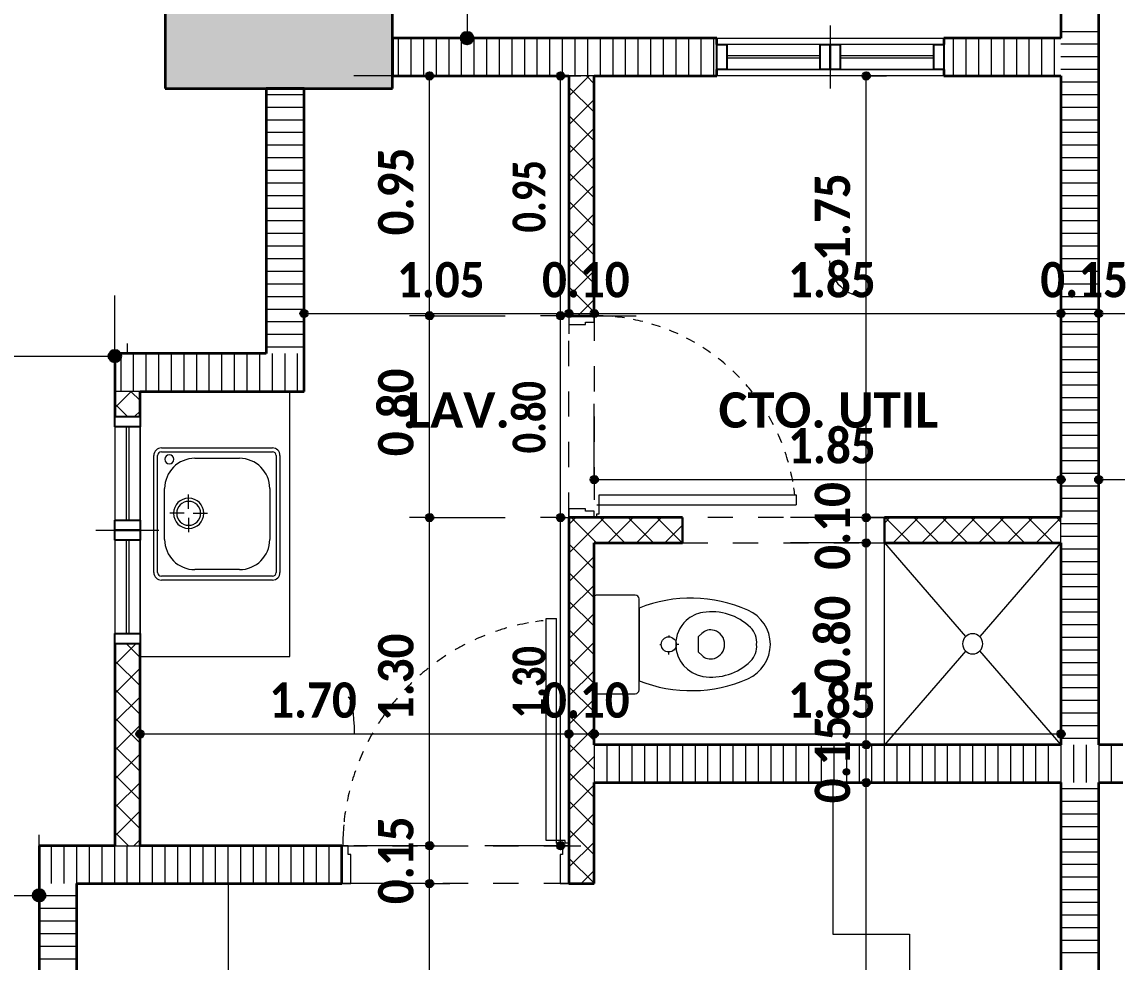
# Model space of a CAD drawing. Header units: metres. Extents: x -144 to 1000, y -717 to 29.
# Drawn here: x 783.111 to 787.451, y -552.137 to -548.412 of the extents above; entities that cross this region are included whole.
import ezdxf

# ---------------------------------------------------------------- set-up
doc = ezdxf.new("R2010")
doc.units = ezdxf.units.M
doc.linetypes.add('Basculante', pattern=[0.11625, 0.075, -0.04125])
doc.linetypes.add('Trazo', pattern=[0.45, 0.225, -0.225])
doc.layers.get('0').update_dxf_attribs({"color": 1})
for name, color, linetype, lineweight in [('A-ANNO-DIMS', 1, 'Continuous', 9), ('A-DETL', 1, 'Continuous', 9), ('A-DETL-GENF', 1, 'Continuous', 9), ('A-DETL-MEDM', 1, 'Continuous', 30), ('A-DOOR', 1, 'Continuous', 9), ('A-DOOR-FRAM', 1, 'Continuous', 9), ('A-DOOR-HDLN', 1, 'Trazo', 20), ('A-FLOR', 2, 'Continuous', 9), ('A-GLAZ', 1, 'Continuous', 9), ('A-WALL', 4, 'Continuous', 9), ('G-ANNO-TEXT', 2, 'Continuous', 9), ('P-SANR-FIXT', 1, 'Continuous', 9), ('S-COLS', 7, 'Continuous', 9)]:
    doc.layers.add(name, color=color, linetype=linetype, lineweight=lineweight)
doc.layers.add('A-WALL-PATT', color=7, linetype='Continuous', lineweight=35, true_color=0x9c9c9c)
doc.styles.add('Calibri_B', font='calibrib.ttf', dxfattribs={"height": 0.165})
doc.styles.add('Calibri_B_6', font='calibrib.ttf', dxfattribs={"width": 0.9})
doc.styles.add('Calibri_B_7', font='calibrib.ttf', dxfattribs={"width": 0.8, "height": 0.18})

# ---------------------------------------------------------------- blocks, each defined once
blk = doc.blocks.new('G')
at = {"layer": 'A-ANNO-DIMS', "lineweight": 25, "true_color": 0x0000ff}
h = blk.add_hatch(color=5, dxfattribs=at)
edge = h.paths.add_edge_path()
edge.add_arc((779.4669, -491.9697), 0.025, 0, 360)
at = {"layer": 'A-ANNO-DIMS', "lineweight": 25}
h = blk.add_hatch(color=256, dxfattribs=at)
edge = h.paths.add_edge_path()
edge.add_arc((779.3184, -492.1197), 0.015, 0, 360)
h = blk.add_hatch(color=256, dxfattribs=at)
edge = h.paths.add_edge_path()
edge.add_arc((779.8377, -492.1197), 0.015, 0, 360)
h = blk.add_hatch(color=256, dxfattribs=at)
edge = h.paths.add_edge_path()
edge.add_arc((781.049, -492.1197), 0.015, 0, 360)
h = blk.add_hatch(color=256, dxfattribs=at)
edge = h.paths.add_edge_path()
edge.add_arc((778.8208, -493.061), 0.015, 0, 360)
h = blk.add_hatch(color=256, dxfattribs=at)
edge = h.paths.add_edge_path()
edge.add_arc((779.3184, -493.0697), 0.015, 0, 360)
h = blk.add_hatch(color=256, dxfattribs=at)
edge = h.paths.add_edge_path()
edge.add_arc((779.3184, -493.0697), 0.015, 0, 360)
h = blk.add_hatch(color=256, dxfattribs=at)
edge = h.paths.add_edge_path()
edge.add_arc((779.8377, -493.0697), 0.015, 0, 360)
h = blk.add_hatch(color=256, dxfattribs=at)
edge = h.paths.add_edge_path()
edge.add_arc((779.8377, -493.0697), 0.015, 0, 360)
h = blk.add_hatch(color=256, dxfattribs=at)
edge = h.paths.add_edge_path()
edge.add_arc((779.8708, -493.061), 0.015, 0, 360)
h = blk.add_hatch(color=256, dxfattribs=at)
edge = h.paths.add_edge_path()
edge.add_arc((779.8708, -493.061), 0.015, 0, 360)
h = blk.add_hatch(color=256, dxfattribs=at)
edge = h.paths.add_edge_path()
edge.add_arc((779.9708, -493.061), 0.015, 0, 360)
h = blk.add_hatch(color=256, dxfattribs=at)
edge = h.paths.add_edge_path()
edge.add_arc((779.9708, -493.061), 0.015, 0, 360)
h = blk.add_hatch(color=256, dxfattribs=at)
edge = h.paths.add_edge_path()
edge.add_arc((781.8208, -493.061), 0.015, 0, 360)
h = blk.add_hatch(color=256, dxfattribs=at)
edge = h.paths.add_edge_path()
edge.add_arc((781.8208, -493.061), 0.015, 0, 360)
h = blk.add_hatch(color=256, dxfattribs=at)
edge = h.paths.add_edge_path()
edge.add_arc((781.9708, -493.061), 0.015, 0, 360)
h = blk.add_hatch(color=256, dxfattribs=at)
edge = h.paths.add_edge_path()
edge.add_arc((781.9708, -493.061), 0.015, 0, 360)
at = {"layer": 'A-ANNO-DIMS', "lineweight": 25, "true_color": 0x0000ff}
h = blk.add_hatch(color=5, dxfattribs=at)
edge = h.paths.add_edge_path()
edge.add_arc((778.0708, -493.2299), 0.025, 0, 360)
at = {"layer": 'A-ANNO-DIMS', "lineweight": 25}
h = blk.add_hatch(color=256, dxfattribs=at)
edge = h.paths.add_edge_path()
edge.add_arc((779.9708, -493.7188), 0.015, 0, 360)
h = blk.add_hatch(color=256, dxfattribs=at)
edge = h.paths.add_edge_path()
edge.add_arc((781.8208, -493.7188), 0.015, 0, 360)
h = blk.add_hatch(color=256, dxfattribs=at)
edge = h.paths.add_edge_path()
edge.add_arc((781.9708, -493.7188), 0.015, 0, 360)
h = blk.add_hatch(color=256, dxfattribs=at)
edge = h.paths.add_edge_path()
edge.add_arc((779.3184, -493.8697), 0.015, 0, 360)
h = blk.add_hatch(color=256, dxfattribs=at)
edge = h.paths.add_edge_path()
edge.add_arc((779.3184, -493.8697), 0.015, 0, 360)
h = blk.add_hatch(color=256, dxfattribs=at)
edge = h.paths.add_edge_path()
edge.add_arc((779.8377, -493.8697), 0.015, 0, 360)
h = blk.add_hatch(color=256, dxfattribs=at)
edge = h.paths.add_edge_path()
edge.add_arc((779.8377, -493.8697), 0.015, 0, 360)
h = blk.add_hatch(color=256, dxfattribs=at)
edge = h.paths.add_edge_path()
edge.add_arc((781.049, -493.8697), 0.015, 0, 360)
h = blk.add_hatch(color=256, dxfattribs=at)
edge = h.paths.add_edge_path()
edge.add_arc((781.049, -493.8697), 0.015, 0, 360)
h = blk.add_hatch(color=256, dxfattribs=at)
edge = h.paths.add_edge_path()
edge.add_arc((781.049, -493.9697), 0.015, 0, 360)
h = blk.add_hatch(color=256, dxfattribs=at)
edge = h.paths.add_edge_path()
edge.add_arc((781.049, -493.9697), 0.015, 0, 360)
h = blk.add_hatch(color=256, dxfattribs=at)
edge = h.paths.add_edge_path()
edge.add_arc((778.1708, -494.7266), 0.015, 0, 360)
h = blk.add_hatch(color=256, dxfattribs=at)
edge = h.paths.add_edge_path()
edge.add_arc((779.8708, -494.7266), 0.015, 0, 360)
h = blk.add_hatch(color=256, dxfattribs=at)
edge = h.paths.add_edge_path()
edge.add_arc((779.8708, -494.7266), 0.015, 0, 360)
h = blk.add_hatch(color=256, dxfattribs=at)
edge = h.paths.add_edge_path()
edge.add_arc((779.9708, -494.7266), 0.015, 0, 360)
h = blk.add_hatch(color=256, dxfattribs=at)
edge = h.paths.add_edge_path()
edge.add_arc((779.9708, -494.7266), 0.015, 0, 360)
h = blk.add_hatch(color=256, dxfattribs=at)
edge = h.paths.add_edge_path()
edge.add_arc((781.049, -494.7697), 0.015, 0, 360)
h = blk.add_hatch(color=256, dxfattribs=at)
edge = h.paths.add_edge_path()
edge.add_arc((781.049, -494.7697), 0.015, 0, 360)
h = blk.add_hatch(color=256, dxfattribs=at)
edge = h.paths.add_edge_path()
edge.add_arc((781.8208, -494.7266), 0.015, 0, 360)
h = blk.add_hatch(color=256, dxfattribs=at)
edge = h.paths.add_edge_path()
edge.add_arc((781.049, -494.9197), 0.015, 0, 360)
h = blk.add_hatch(color=256, dxfattribs=at)
edge = h.paths.add_edge_path()
edge.add_arc((781.049, -494.9197), 0.015, 0, 360)
h = blk.add_hatch(color=256, dxfattribs=at)
edge = h.paths.add_edge_path()
edge.add_arc((779.3184, -495.1694), 0.015, 0, 360)
h = blk.add_hatch(color=256, dxfattribs=at)
edge = h.paths.add_edge_path()
edge.add_arc((779.3184, -495.1694), 0.015, 0, 360)
h = blk.add_hatch(color=256, dxfattribs=at)
edge = h.paths.add_edge_path()
edge.add_arc((779.8377, -495.1694), 0.015, 0, 360)
h = blk.add_hatch(color=256, dxfattribs=at)
edge = h.paths.add_edge_path()
edge.add_arc((779.3184, -495.3194), 0.015, 0, 360)
h = blk.add_hatch(color=256, dxfattribs=at)
edge = h.paths.add_edge_path()
edge.add_arc((779.3184, -495.3194), 0.015, 0, 360)
at = {"layer": 'A-ANNO-DIMS', "lineweight": 25, "true_color": 0x0000ff}
h = blk.add_hatch(color=5, dxfattribs=at)
edge = h.paths.add_edge_path()
edge.add_arc((777.7708, -495.3664), 0.025, 0, 360)
at = {"layer": 'S-COLS', "true_color": 0x5b5b5b}
h = blk.add_hatch(color=251, dxfattribs=at)
h.paths.add_polyline_path([(778.0708, -511.6194), (778.5708, -511.6194), (778.5708, -510.7194), (778.0708, -510.7194), (778.0708, -511.4434)])
h.paths.add_polyline_path([(796.3705, -511.6194), (796.3705, -510.7194), (795.8705, -510.7194), (795.8705, -511.6194), (796.3171, -511.6194)])
h.paths.add_polyline_path([(786.2708, -511.6194), (786.2708, -510.7194), (785.7708, -510.7194), (785.7708, -511.6194)])
h.paths.add_polyline_path([(778.1318, -503.9194), (778.5707, -503.9194), (778.5707, -503.2194), (778.0707, -503.2194), (778.0707, -503.9194)])
h.paths.add_polyline_path([(792.0709, -503.9194), (792.5709, -503.9194), (792.5707, -500.7694), (792.0709, -500.7694), (792.0709, -503.7694)])
h.paths.add_polyline_path([(795.9709, -503.9194), (796.3709, -503.9194), (796.3709, -503.2194), (795.9709, -503.2194), (795.9709, -503.7373)])
h.paths.add_polyline_path([(781.9705, -503.9194), (783.9707, -503.9194), (783.9704, -503.4194), (782.2705, -503.4194), (782.2705, -501.2694), (783.9709, -501.2694), (783.9709, -500.7694), (781.9705, -500.7694), (781.9705, -503.7722)])
h.paths.add_polyline_path([(786.2707, -503.9194), (786.2707, -503.0194), (785.7707, -503.0194), (785.7707, -503.9194), (785.9208, -503.9194)])
h.paths.add_polyline_path([(785.7709, -501.6694), (786.2709, -501.6694), (786.2709, -500.7694), (785.7709, -500.7694), (785.7709, -500.8094)])
h.paths.add_polyline_path([(778.0705, -501.4694), (778.5705, -501.4694), (778.5705, -500.7684), (778.0705, -500.7684), (778.0705, -500.8434)])
h.paths.add_polyline_path([(796.3708, -501.4694), (796.3709, -501.4694), (796.3708, -500.7684), (795.9709, -500.7694), (795.9709, -501.4694), (796.2464, -501.4694)])
h.paths.add_polyline_path([(786.1208, -492.7694), (786.2708, -492.7694), (786.2708, -491.8694), (785.7708, -491.8694), (785.7708, -492.7694), (786.0208, -492.7694)])
h.paths.add_polyline_path([(796.3708, -492.7694), (796.3708, -491.8694), (795.8708, -491.8694), (795.8708, -492.7694), (796.2958, -492.7694)])
h.paths.add_polyline_path([(779.1708, -492.1694), (779.1708, -491.6694), (778.2708, -491.6694), (778.2708, -492.1694), (778.7644, -492.1694)])
at = {"layer": 'A-ANNO-DIMS', "color": 5, "true_color": 0x0000ff}
for p, q in [((779.4669, -490.4436), (779.4669, -491.9697)), ((779.4669, -491.9697), (779.2269, -491.9697)), ((779.4669, -491.9697), (779.7069, -491.9697)), ((778.0708, -493.2299), (778.0708, -492.9899)), ((776.5644, -493.2299), (778.0708, -493.2299)), ((778.0708, -493.2299), (778.0708, -493.4699)), ((777.7708, -495.3664), (777.7708, -495.1264)), ((776.004, -495.3664), (777.7708, -495.3664)), ((777.7708, -495.3664), (777.7708, -495.6064))]:
    blk.add_line(p, q, dxfattribs=at)
at = {"layer": 'A-ANNO-DIMS'}
for p, q in [((779.3184, -492.1197), (779.0184, -492.1197)), ((779.3184, -493.0697), (779.3184, -492.1197)), ((779.3184, -492.1197), (779.3984, -492.1197)), ((779.8377, -492.1197), (779.5377, -492.1197)), ((779.8377, -493.0697), (779.8377, -492.1197)), ((779.8377, -492.1197), (779.9177, -492.1197)), ((781.049, -492.1197), (780.749, -492.1197)), ((781.049, -493.8697), (781.049, -492.1197)), ((781.049, -492.1197), (781.129, -492.1197)), ((778.8208, -493.061), (778.8208, -492.761)), ((779.8708, -493.061), (779.8708, -492.761)), ((779.8708, -493.061), (779.8708, -492.761)), ((779.9708, -493.061), (779.9708, -492.761)), ((779.9708, -493.061), (779.9708, -492.761)), ((781.8208, -493.061), (781.8208, -492.761)), ((781.8208, -493.061), (781.8208, -492.761)), ((781.9708, -493.061), (781.9708, -492.761)), ((781.9708, -493.061), (781.9708, -492.761)), ((778.8208, -493.061), (779.8708, -493.061)), ((778.8208, -493.061), (778.8208, -493.141)), ((779.8708, -493.061), (779.8708, -493.141)), ((779.8708, -493.061), (779.9708, -493.061)), ((779.8708, -493.061), (779.8708, -493.141)), ((779.9708, -493.061), (779.9708, -493.141)), ((779.9708, -493.061), (781.8208, -493.061)), ((779.9708, -493.061), (779.9708, -493.141)), ((781.8208, -493.061), (781.8208, -493.141)), ((781.8208, -493.061), (781.9708, -493.061)), ((781.8208, -493.061), (781.8208, -493.141)), ((781.9708, -493.061), (781.9708, -493.141)), ((781.9708, -493.061), (785.9708, -493.061)), ((781.9708, -493.061), (781.9708, -493.141)), ((779.3184, -493.0697), (779.2384, -493.0697)), ((779.3184, -493.0697), (779.2384, -493.0697)), ((779.3184, -493.8697), (779.3184, -493.0697)), ((779.3184, -493.0697), (779.6184, -493.0697)), ((779.3184, -493.0697), (779.6184, -493.0697)), ((779.8377, -493.0697), (779.7577, -493.0697)), ((779.8377, -493.0697), (779.7577, -493.0697)), ((779.8377, -493.8697), (779.8377, -493.0697)), ((779.8377, -493.0697), (780.1377, -493.0697)), ((779.8377, -493.0697), (780.1377, -493.0697)), ((779.9708, -493.7188), (779.9708, -493.4188)), ((781.8208, -493.7188), (781.8208, -493.4188)), ((781.9708, -493.7188), (781.9708, -493.4188)), ((779.9708, -493.7188), (781.8208, -493.7188)), ((779.9708, -493.7188), (779.9708, -493.7988)), ((781.8208, -493.7188), (781.8208, -493.7988)), ((781.9708, -493.7188), (782.9663, -493.7188)), ((781.9708, -493.7188), (781.9708, -493.7988)), ((779.3184, -493.8697), (779.2384, -493.8697)), ((779.3184, -493.8697), (779.2384, -493.8697)), ((779.3184, -495.1694), (779.3184, -493.8697)), ((779.3184, -493.8697), (779.6184, -493.8697)), ((779.3184, -493.8697), (779.6184, -493.8697)), ((779.8377, -493.8697), (779.7577, -493.8697)), ((779.8377, -493.8697), (779.7577, -493.8697)), ((779.8377, -495.1694), (779.8377, -493.8697)), ((779.8377, -493.8697), (780.1377, -493.8697)), ((779.8377, -493.8697), (780.1377, -493.8697)), ((781.049, -493.8697), (780.749, -493.8697)), ((781.049, -493.8697), (780.749, -493.8697)), ((781.049, -493.9697), (781.049, -493.8697)), ((781.049, -493.8697), (781.129, -493.8697)), ((781.049, -493.8697), (781.129, -493.8697)), ((781.049, -493.9697), (780.749, -493.9697)), ((781.049, -493.9697), (780.749, -493.9697)), ((781.049, -494.7697), (781.049, -493.9697)), ((781.049, -493.9697), (781.129, -493.9697)), ((781.049, -493.9697), (781.129, -493.9697)), ((778.1708, -494.7266), (778.1708, -494.4266)), ((779.8708, -494.7266), (779.8708, -494.4266)), ((779.8708, -494.7266), (779.8708, -494.4266)), ((779.9708, -494.7266), (779.9708, -494.4266)), ((779.9708, -494.7266), (779.9708, -494.4266)), ((781.8208, -494.7266), (781.8208, -494.4266)), ((778.1708, -494.7266), (779.8708, -494.7266)), ((778.1708, -494.7266), (778.1708, -494.8066)), ((779.8708, -494.7266), (779.8708, -494.8066)), ((779.8708, -494.7266), (779.9708, -494.7266)), ((779.8708, -494.7266), (779.8708, -494.8066)), ((779.9708, -494.7266), (779.9708, -494.8066)), ((779.9708, -494.7266), (781.8208, -494.7266)), ((779.9708, -494.7266), (779.9708, -494.8066)), ((781.8208, -494.7266), (781.8208, -494.8066)), ((781.049, -494.7697), (780.749, -494.7697)), ((781.049, -494.7697), (780.749, -494.7697)), ((781.049, -494.9197), (781.049, -494.7697)), ((781.049, -494.7697), (781.129, -494.7697)), ((781.049, -494.7697), (781.129, -494.7697)), ((781.049, -494.9197), (780.749, -494.9197)), ((781.049, -494.9197), (780.749, -494.9197)), ((781.049, -497.4694), (781.049, -494.9197)), ((781.049, -494.9197), (781.129, -494.9197)), ((781.049, -494.9197), (781.129, -494.9197)), ((779.3184, -495.1694), (779.0184, -495.1694)), ((779.3184, -495.1694), (779.0184, -495.1694)), ((779.3184, -495.3194), (779.3184, -495.1694)), ((779.3184, -495.1694), (779.3984, -495.1694)), ((779.3184, -495.1694), (779.3984, -495.1694)), ((779.8377, -495.1694), (779.5377, -495.1694)), ((779.8377, -495.1694), (779.9177, -495.1694)), ((779.3184, -495.3194), (779.0184, -495.3194)), ((779.3184, -495.3194), (779.0184, -495.3194)), ((779.3184, -497.3194), (779.3184, -495.3194)), ((779.3184, -495.3194), (779.3984, -495.3194)), ((779.3184, -495.3194), (779.3984, -495.3194))]:
    blk.add_line(p, q, dxfattribs=at)
at = {"layer": 'A-ANNO-DIMS', "color": 5, "lineweight": 25, "true_color": 0x0000ff}
for centre in [(779.4669, -491.9697), (778.0708, -493.2299), (777.7708, -495.3664)]:
    blk.add_circle(centre, 0.025, dxfattribs=at)
at = {"layer": 'A-ANNO-DIMS', "lineweight": 25}
for centre in [(779.3184, -492.1197), (779.8377, -492.1197), (781.049, -492.1197), (778.8208, -493.061), (779.3184, -493.0697), (779.3184, -493.0697), (779.8377, -493.0697), (779.8377, -493.0697), (779.8708, -493.061), (779.8708, -493.061), (779.9708, -493.061), (779.9708, -493.061), (781.8208, -493.061), (781.8208, -493.061), (781.9708, -493.061), (781.9708, -493.061), (779.9708, -493.7188), (781.8208, -493.7188), (781.9708, -493.7188), (779.3184, -493.8697), (779.3184, -493.8697), (779.8377, -493.8697), (779.8377, -493.8697), (781.049, -493.8697), (781.049, -493.8697), (781.049, -493.9697), (781.049, -493.9697), (778.1708, -494.7266), (779.8708, -494.7266), (779.8708, -494.7266), (779.9708, -494.7266), (779.9708, -494.7266), (781.049, -494.7697), (781.049, -494.7697), (781.8208, -494.7266), (781.049, -494.9197), (781.049, -494.9197), (779.3184, -495.1694), (779.3184, -495.1694), (779.8377, -495.1694), (779.3184, -495.3194), (779.3184, -495.3194)]:
    blk.add_circle(centre, 0.015, dxfattribs=at)
at = {"layer": 'A-ANNO-DIMS'}
for centre, major_axis, ratio, start_param, end_param in [((781.049, -492.853), (0.1451, 0), 0.976313, 3.141593, 4.712389), ((778.996, -494.7266), (0, 0.1451), 0.170298, 4.712389, 6.283185)]:
    blk.add_ellipse(centre, major_axis=major_axis, ratio=ratio, start_param=start_param, end_param=end_param, dxfattribs=at)
at = {"layer": 'A-DETL', "color": 253, "true_color": 0xb6b6b6}
for p, q in [((778.1208, -493.2194), (778.1208, -493.1794)), ((777.7708, -495.1694), (777.7708, -495.1294))]:
    blk.add_line(p, q, dxfattribs=at)
at = {"layer": 'A-DETL-GENF', "lineweight": 25}
for p, q in [((780.4563, -491.9947), (780.4963, -491.9947)), ((780.4563, -492.0947), (780.4563, -491.9947)), ((780.4963, -491.9947), (780.4963, -492.0947)), ((780.8663, -491.9947), (780.9063, -491.9947)), ((780.8663, -492.0947), (780.8663, -491.9947)), ((780.9063, -491.9947), (780.9063, -492.0947)), ((780.9063, -491.9947), (780.9463, -491.9947)), ((780.9063, -492.0947), (780.9063, -491.9947)), ((780.9463, -491.9947), (780.9463, -492.0947)), ((781.3163, -491.9947), (781.3563, -491.9947)), ((781.3163, -492.0947), (781.3163, -491.9947)), ((781.3563, -491.9947), (781.3563, -492.0947)), ((780.4963, -492.0947), (780.4563, -492.0947)), ((780.9063, -492.0947), (780.8663, -492.0947)), ((780.9463, -492.0947), (780.9063, -492.0947)), ((781.3563, -492.0947), (781.3163, -492.0947)), ((778.0708, -493.4694), (778.1708, -493.4694)), ((778.0708, -493.5094), (778.0708, -493.4694)), ((778.1708, -493.4694), (778.1708, -493.5094)), ((778.1708, -493.5094), (778.0708, -493.5094)), ((778.0708, -493.8794), (778.1708, -493.8794)), ((778.0708, -493.9194), (778.0708, -493.8794)), ((778.1708, -493.8794), (778.1708, -493.9194)), ((778.0708, -493.9194), (778.1708, -493.9194)), ((778.0708, -493.9594), (778.0708, -493.9194)), ((778.1708, -493.9194), (778.0708, -493.9194)), ((778.1708, -493.9194), (778.1708, -493.9594)), ((778.1708, -493.9594), (778.0708, -493.9594)), ((778.0708, -494.3294), (778.1708, -494.3294)), ((778.0708, -494.3694), (778.0708, -494.3294)), ((778.1708, -494.3294), (778.1708, -494.3694)), ((778.1708, -494.3694), (778.0708, -494.3694))]:
    blk.add_line(p, q, dxfattribs=at)
at = {"layer": 'A-DETL-GENF'}
for p, q in [((780.8663, -491.9947), (780.4963, -491.9947)), ((781.3163, -491.9947), (780.9463, -491.9947)), ((780.8663, -492.0397), (780.4963, -492.0397)), ((780.8663, -492.0497), (780.4963, -492.0497)), ((781.3163, -492.0397), (780.9463, -492.0397)), ((781.3163, -492.0497), (780.9463, -492.0497)), ((780.8663, -492.0947), (780.4963, -492.0947)), ((781.3163, -492.0947), (780.9463, -492.0947)), ((778.0708, -493.5094), (778.0708, -493.8794)), ((778.1158, -493.5094), (778.1158, -493.8794)), ((778.1258, -493.5094), (778.1258, -493.8794)), ((778.1708, -493.5094), (778.1708, -493.8794)), ((778.0708, -493.9594), (778.0708, -494.3294)), ((778.1158, -493.9594), (778.1158, -494.3294)), ((778.1258, -493.9594), (778.1258, -494.3294)), ((778.1708, -493.9594), (778.1708, -494.3294))]:
    blk.add_line(p, q, dxfattribs=at)
at = {"layer": 'A-DETL-GENF', "linetype": 'Basculante'}
for p, q in [((779.8708, -493.8697), (779.8708, -493.0697)), ((779.8708, -493.0697), (779.9708, -493.0697)), ((779.9708, -493.0697), (779.9708, -493.8697)), ((779.9708, -493.8697), (779.8708, -493.8697)), ((781.1208, -493.8697), (780.3208, -493.8697)), ((780.3208, -493.9697), (781.1208, -493.9697)), ((778.9708, -495.3194), (778.9708, -495.1694)), ((778.9708, -495.1694), (779.8708, -495.1694)), ((779.8708, -495.1694), (779.8708, -495.3194)), ((779.8708, -495.3194), (778.9708, -495.3194))]:
    blk.add_line(p, q, dxfattribs=at)
at = {"layer": 'A-DETL-MEDM'}
for p, q in [((780.3208, -493.8697), (780.3208, -493.9697)), ((781.1208, -493.9697), (781.1208, -493.8697))]:
    blk.add_line(p, q, dxfattribs=at)
at = {"layer": 'A-DOOR', "lineweight": 15}
for p, q in [((779.9908, -493.7797), (780.7708, -493.7797)), ((779.9908, -493.8547), (779.9908, -493.7797)), ((780.7708, -493.7797), (780.7708, -493.8197)), ((779.9808, -493.8197), (780.7708, -493.8197)), ((779.9808, -493.8547), (779.9908, -493.8547)), ((779.9808, -493.8697), (779.9808, -493.8547)), ((779.7808, -494.2694), (779.8208, -494.2694)), ((779.7808, -495.1494), (779.7808, -494.2694)), ((779.8208, -495.1594), (779.8208, -494.2694)), ((779.8558, -495.1494), (779.7808, -495.1494)), ((779.8558, -495.1594), (779.8558, -495.1494)), ((779.8708, -495.1594), (779.8558, -495.1594))]:
    blk.add_line(p, q, dxfattribs=at)
at = {"layer": 'A-DOOR'}
for p, q in [((779.9708, -493.8697), (779.8708, -493.8697)), ((779.8708, -495.1694), (779.8708, -495.3194))]:
    blk.add_line(p, q, dxfattribs=at)
for centre, radius, start, end in [((779.9708, -493.8697), 0.8, 84.8602, 90), ((779.9708, -493.8697), 0.8, 81.4009, 84.0571), ((779.9708, -493.8697), 0.8, 76.0919, 78.7462), ((779.9708, -493.8697), 0.8, 70.7809, 73.4371), ((779.9708, -493.8697), 0.8, 65.4605, 68.1223), ((779.9708, -493.8697), 0.8, 60.1233, 62.7944), ((779.9708, -493.8697), 0.8, 54.7622, 57.4462), ((779.9708, -493.8697), 0.8, 49.3702, 52.0705), ((779.9708, -493.8697), 0.8, 43.9406, 46.6605), ((779.9708, -493.8697), 0.8, 38.4672, 41.2097), ((779.9708, -493.8697), 0.8, 32.9441, 35.7122), ((779.9708, -493.8697), 0.8, 27.366, 30.1622), ((779.9708, -493.8697), 0.8, 21.7283, 24.5549), ((779.9708, -493.8697), 0.8, 15.8316, 18.8857), ((779.9708, -493.8697), 0.8, 10.2582, 13.1511), ((779.9708, -493.8697), 0.8, 10.2582, 13.1511), ((779.9708, -493.8697), 0.8, 6.4594, 8.45), ((779.8692, -495.1674), 0.8947, 105.8316, 108.8857), ((779.8692, -495.1674), 0.8947, 100.2582, 103.1511), ((779.8692, -495.1674), 0.8947, 100.2582, 103.1511), ((779.8692, -495.1674), 0.8947, 96.4594, 98.45), ((779.8692, -495.1674), 0.8947, 111.7283, 114.5549), ((779.8692, -495.1674), 0.8947, 117.366, 120.1622), ((779.8692, -495.1674), 0.8947, 122.9441, 125.7122), ((779.8692, -495.1674), 0.8947, 128.4672, 131.2097), ((779.8692, -495.1674), 0.8947, 133.9406, 136.6605), ((779.8692, -495.1674), 0.8947, 139.3702, 142.0705), ((779.8692, -495.1674), 0.8947, 144.7622, 147.4462), ((779.8692, -495.1674), 0.8947, 150.1233, 152.7944), ((779.8692, -495.1674), 0.8947, 155.4605, 158.1223), ((779.8692, -495.1674), 0.8947, 160.7809, 163.4371), ((779.8692, -495.1674), 0.8947, 166.0919, 168.7462), ((779.8692, -495.1674), 0.8947, 171.4009, 174.0571), ((779.8692, -495.1674), 0.8947, 174.8602, 180)]:
    blk.add_arc(centre, radius, start, end, dxfattribs=at)
at = {"layer": 'A-DOOR-FRAM', "lineweight": 15}
for p, q in [((779.8708, -493.0697), (779.8708, -493.1047)), ((779.8708, -493.1047), (779.9358, -493.1047)), ((779.9358, -493.1047), (779.9358, -493.0947)), ((779.9358, -493.0947), (779.9708, -493.0947)), ((779.9708, -493.0947), (779.9708, -493.0697)), ((779.8708, -493.8347), (779.8708, -493.8697)), ((779.9358, -493.8347), (779.8708, -493.8347)), ((779.9358, -493.8447), (779.9358, -493.8347)), ((779.9708, -493.8447), (779.9358, -493.8447)), ((779.9708, -493.8697), (779.9708, -493.8447)), ((778.9958, -495.1694), (778.9708, -495.1694)), ((778.9958, -495.2044), (778.9958, -495.1694)), ((779.8708, -495.1694), (779.8458, -495.1694)), ((779.8458, -495.1694), (779.8458, -495.2044)), ((779.0058, -495.2044), (778.9958, -495.2044)), ((779.0058, -495.3194), (779.0058, -495.2044)), ((779.8458, -495.2044), (779.8358, -495.2044)), ((779.8358, -495.2044), (779.8358, -495.3194)), ((778.9708, -495.3194), (779.0058, -495.3194)), ((779.8358, -495.3194), (779.8708, -495.3194))]:
    blk.add_line(p, q, dxfattribs=at)
at = {"layer": 'A-DOOR-HDLN'}
for p, q in [((779.8708, -493.0697), (779.9708, -493.0697)), ((778.9708, -495.3194), (778.9708, -495.1694))]:
    blk.add_line(p, q, dxfattribs=at)
at = {"layer": 'A-FLOR'}
for p, q in [((778.7644, -494.4194), (778.7644, -493.3694)), ((778.1708, -494.4194), (778.7644, -494.4194)), ((780.9163, -494.9197), (780.9163, -495.5197)), ((778.5208, -497.3194), (778.5208, -495.3194)), ((780.9163, -495.5197), (781.2208, -495.5197)), ((781.2208, -495.5197), (781.2208, -495.7945))]:
    blk.add_line(p, q, dxfattribs=at)
at = {"layer": 'A-GLAZ'}
for p, q in [((780.9063, -491.9197), (780.9063, -492.1697)), ((780.4563, -492.0947), (780.4563, -491.9947)), ((780.9063, -491.9947), (780.4563, -491.9947)), ((780.9063, -492.0947), (780.9063, -491.9947)), ((780.9063, -492.0947), (780.9063, -491.9947)), ((781.3563, -491.9947), (780.9063, -491.9947)), ((781.3563, -492.0947), (781.3563, -491.9947)), ((780.4563, -492.0947), (780.9063, -492.0947)), ((780.9063, -492.0947), (781.3563, -492.0947)), ((778.1708, -493.4694), (778.0708, -493.4694)), ((778.0708, -493.4694), (778.0708, -493.9194)), ((778.1708, -493.9194), (778.1708, -493.4694)), ((777.9958, -493.9194), (778.2458, -493.9194)), ((778.1708, -493.9194), (778.0708, -493.9194)), ((778.0708, -493.9194), (778.0708, -494.3694)), ((778.1708, -493.9194), (778.0708, -493.9194)), ((778.1708, -494.3694), (778.1708, -493.9194)), ((778.1708, -494.3694), (778.0708, -494.3694))]:
    blk.add_line(p, q, dxfattribs=at)
at = {"layer": 'A-WALL', "lineweight": 35}
for p, q in [((781.8208, -491.6697), (781.8208, -491.9697)), ((781.9708, -494.7697), (781.9708, -491.8197)), ((780.4563, -491.9697), (779.1708, -491.9697)), ((779.1708, -491.9697), (779.1708, -492.1197)), ((780.4563, -491.9947), (780.4563, -491.9697)), ((781.8208, -491.9697), (781.3563, -491.9697)), ((781.3563, -491.9697), (781.3563, -491.9947)), ((780.4563, -492.1197), (780.4563, -492.0947)), ((781.3563, -492.0947), (781.3563, -492.1197)), ((779.1708, -492.1197), (779.8708, -492.1197)), ((779.8708, -492.1197), (779.8708, -493.0697)), ((779.9708, -492.1197), (780.4563, -492.1197)), ((779.9708, -493.0697), (779.9708, -492.1197)), ((781.3563, -492.1197), (781.8208, -492.1197)), ((781.8208, -492.1197), (781.8208, -493.8697)), ((778.6708, -492.1694), (778.6708, -493.2194)), ((778.8208, -492.1694), (778.6708, -492.1694)), ((778.8208, -493.3694), (778.8208, -492.1694)), ((779.8708, -493.0697), (779.9708, -493.0697)), ((778.6708, -493.2194), (778.0708, -493.2194)), ((778.0708, -493.2194), (778.0708, -493.4694)), ((778.1708, -493.3694), (778.8208, -493.3694)), ((778.1708, -493.4694), (778.1708, -493.3694)), ((779.8708, -493.8697), (779.8708, -495.3194)), ((780.3208, -493.8697), (779.8708, -493.8697)), ((781.8208, -493.8697), (781.1208, -493.8697)), ((779.9708, -494.7697), (779.9708, -493.9697)), ((779.9708, -493.9697), (780.3208, -493.9697)), ((781.1208, -493.9697), (781.8208, -493.9697)), ((781.8208, -493.9697), (781.8208, -494.7697)), ((778.0708, -494.3694), (778.0708, -495.1694)), ((778.1708, -495.1694), (778.1708, -494.3694)), ((781.8208, -494.7697), (779.9708, -494.7697)), ((782.0663, -494.7697), (781.9708, -494.7697)), ((779.9708, -494.9197), (781.8208, -494.9197)), ((779.9708, -495.3194), (779.9708, -494.9197)), ((781.8208, -494.9197), (781.8208, -497.4694)), ((781.9708, -494.9197), (782.0663, -494.9197)), ((781.9708, -497.4694), (781.9708, -494.9197)), ((778.0708, -495.1694), (777.7708, -495.1694)), ((777.7708, -495.1694), (777.7708, -495.8694)), ((778.9708, -495.1694), (778.1708, -495.1694)), ((778.9708, -495.3194), (778.9708, -495.1694)), ((777.9208, -495.3194), (778.9708, -495.3194)), ((777.9208, -495.8694), (777.9208, -495.3194)), ((779.8708, -495.3194), (779.9708, -495.3194))]:
    blk.add_line(p, q, dxfattribs=at)
at = {"layer": 'A-WALL'}
for p, q in [((780.4563, -491.9697), (781.3563, -491.9697)), ((779.9708, -492.1197), (779.8708, -492.1197)), ((781.3563, -492.1197), (780.4563, -492.1197)), ((778.1708, -493.3694), (778.0708, -493.3694)), ((781.8208, -493.9697), (781.8208, -493.8697)), ((779.9708, -494.7697), (779.9708, -494.9197)), ((778.0708, -495.1694), (778.1708, -495.1694))]:
    blk.add_line(p, q, dxfattribs=at)
at = {"layer": 'A-WALL-PATT', "color": 8, "lineweight": 5, "true_color": 0x727272}
for p, q in [((779.1954, -492.1197), (779.1954, -491.9697)), ((779.2454, -492.1197), (779.2454, -491.9697)), ((779.2954, -492.1197), (779.2954, -491.9697)), ((779.3454, -492.1197), (779.3454, -491.9697)), ((779.3954, -492.1197), (779.3954, -491.9697)), ((779.4454, -492.1197), (779.4454, -491.9697)), ((779.4954, -492.1197), (779.4954, -491.9697)), ((779.5454, -492.1197), (779.5454, -491.9697)), ((779.5954, -492.1197), (779.5954, -491.9697)), ((779.6454, -492.1197), (779.6454, -491.9697)), ((779.6954, -492.1197), (779.6954, -491.9697)), ((779.7454, -492.1197), (779.7454, -491.9697)), ((779.7954, -492.1197), (779.7954, -491.9697)), ((779.8454, -492.1197), (779.8454, -491.9697)), ((779.8954, -492.1197), (779.8954, -491.9697)), ((779.9454, -492.1197), (779.9454, -491.9697)), ((779.9954, -492.1197), (779.9954, -491.9697)), ((780.0454, -492.1197), (780.0454, -491.9697)), ((780.0954, -492.1197), (780.0954, -491.9697)), ((780.1454, -492.1197), (780.1454, -491.9697)), ((780.1954, -492.1197), (780.1954, -491.9697)), ((780.2454, -492.1197), (780.2454, -491.9697)), ((780.2954, -492.1197), (780.2954, -491.9697)), ((780.3454, -492.1197), (780.3454, -491.9697)), ((780.3954, -492.1197), (780.3954, -491.9697)), ((780.4454, -492.1197), (780.4454, -491.9697)), ((781.3954, -492.1197), (781.3954, -491.9697)), ((781.4454, -492.1197), (781.4454, -491.9697)), ((781.4954, -492.1197), (781.4954, -491.9697)), ((781.5454, -492.1197), (781.5454, -491.9697)), ((781.5954, -492.1197), (781.5954, -491.9697)), ((781.6454, -492.1197), (781.6454, -491.9697)), ((781.6954, -492.1197), (781.6954, -491.9697)), ((781.7454, -492.1197), (781.7454, -491.9697)), ((781.7954, -492.1197), (781.7954, -491.9697)), ((781.9708, -491.9445), (781.8208, -491.9445)), ((781.9708, -491.9945), (781.8208, -491.9945)), ((781.9708, -492.0445), (781.8208, -492.0445)), ((781.9708, -492.0945), (781.8208, -492.0945)), ((781.9708, -492.1445), (781.8208, -492.1445)), ((778.8208, -492.1945), (778.6708, -492.1945)), ((781.9708, -492.1945), (781.8208, -492.1945)), ((778.8208, -492.2445), (778.6708, -492.2445)), ((781.9708, -492.2445), (781.8208, -492.2445)), ((778.8208, -492.2945), (778.6708, -492.2945)), ((781.9708, -492.2945), (781.8208, -492.2945)), ((778.8208, -492.3445), (778.6708, -492.3445)), ((781.9708, -492.3445), (781.8208, -492.3445)), ((778.8208, -492.3945), (778.6708, -492.3945)), ((781.9708, -492.3945), (781.8208, -492.3945)), ((778.8208, -492.4445), (778.6708, -492.4445)), ((781.9708, -492.4445), (781.8208, -492.4445)), ((778.8208, -492.4945), (778.6708, -492.4945)), ((781.9708, -492.4945), (781.8208, -492.4945)), ((778.8208, -492.5445), (778.6708, -492.5445)), ((781.9708, -492.5445), (781.8208, -492.5445)), ((778.8208, -492.5945), (778.6708, -492.5945)), ((781.9708, -492.5945), (781.8208, -492.5945)), ((778.8208, -492.6445), (778.6708, -492.6445)), ((781.9708, -492.6445), (781.8208, -492.6445)), ((778.8208, -492.6945), (778.6708, -492.6945)), ((781.9708, -492.6945), (781.8208, -492.6945)), ((778.8208, -492.7445), (778.6708, -492.7445)), ((781.9708, -492.7445), (781.8208, -492.7445)), ((778.8208, -492.7945), (778.6708, -492.7945)), ((781.9708, -492.7945), (781.8208, -492.7945)), ((778.8208, -492.8445), (778.6708, -492.8445)), ((781.9708, -492.8445), (781.8208, -492.8445)), ((778.8208, -492.8945), (778.6708, -492.8945)), ((781.9708, -492.8945), (781.8208, -492.8945)), ((778.8208, -492.9445), (778.6708, -492.9445)), ((781.9708, -492.9445), (781.8208, -492.9445)), ((778.8208, -492.9945), (778.6708, -492.9945)), ((781.9708, -492.9945), (781.8208, -492.9945)), ((778.8208, -493.0445), (778.6708, -493.0445)), ((781.9708, -493.0445), (781.8208, -493.0445)), ((778.8208, -493.0945), (778.6708, -493.0945)), ((781.9708, -493.0945), (781.8208, -493.0945)), ((778.8208, -493.1445), (778.6708, -493.1445)), ((781.9708, -493.1445), (781.8208, -493.1445)), ((778.0954, -493.3694), (778.0954, -493.2194)), ((778.1454, -493.3694), (778.1454, -493.2194)), ((778.1954, -493.3694), (778.1954, -493.2194)), ((778.2454, -493.3694), (778.2454, -493.2194)), ((778.2954, -493.3694), (778.2954, -493.2194)), ((778.3454, -493.3694), (778.3454, -493.2194)), ((778.3954, -493.3694), (778.3954, -493.2194)), ((778.4454, -493.3694), (778.4454, -493.2194)), ((778.4954, -493.3694), (778.4954, -493.2194)), ((778.5454, -493.3694), (778.5454, -493.2194)), ((778.5954, -493.3694), (778.5954, -493.2194)), ((778.6454, -493.3694), (778.6454, -493.2194)), ((778.8208, -493.1945), (778.6708, -493.1945)), ((778.6954, -493.3694), (778.6954, -493.2194)), ((778.7454, -493.3694), (778.7454, -493.2194)), ((778.7954, -493.3694), (778.7954, -493.2194)), ((781.9708, -493.1945), (781.8208, -493.1945)), ((781.9708, -493.2445), (781.8208, -493.2445)), ((781.9708, -493.2945), (781.8208, -493.2945)), ((781.9708, -493.3445), (781.8208, -493.3445)), ((781.9708, -493.3945), (781.8208, -493.3945)), ((781.9708, -493.4445), (781.8208, -493.4445)), ((781.9708, -493.4945), (781.8208, -493.4945)), ((781.9708, -493.5445), (781.8208, -493.5445)), ((781.9708, -493.5945), (781.8208, -493.5945)), ((781.9708, -493.6445), (781.8208, -493.6445)), ((781.9708, -493.6945), (781.8208, -493.6945)), ((781.9708, -493.7445), (781.8208, -493.7445)), ((781.9708, -493.7945), (781.8208, -493.7945)), ((781.9708, -493.8445), (781.8208, -493.8445)), ((781.9708, -493.8945), (781.8208, -493.8945)), ((781.9708, -493.9445), (781.8208, -493.9445)), ((781.9708, -493.9945), (781.8208, -493.9945)), ((781.9708, -494.0445), (781.8208, -494.0445)), ((781.9708, -494.0945), (781.8208, -494.0945)), ((781.9708, -494.1445), (781.8208, -494.1445)), ((781.9708, -494.1945), (781.8208, -494.1945)), ((781.9708, -494.2445), (781.8208, -494.2445)), ((781.9708, -494.2945), (781.8208, -494.2945)), ((781.9708, -494.3445), (781.8208, -494.3445)), ((781.9708, -494.3945), (781.8208, -494.3945)), ((781.9708, -494.4445), (781.8208, -494.4445)), ((781.9708, -494.4945), (781.8208, -494.4945)), ((781.9708, -494.5445), (781.8208, -494.5445)), ((781.9708, -494.5945), (781.8208, -494.5945)), ((781.9708, -494.6445), (781.8208, -494.6445)), ((781.9708, -494.6945), (781.8208, -494.6945)), ((781.9708, -494.7445), (781.8208, -494.7445)), ((780.0204, -494.7697), (780.0204, -494.9197)), ((780.0704, -494.7697), (780.0704, -494.9197)), ((780.1204, -494.7697), (780.1204, -494.9197)), ((780.1704, -494.7697), (780.1704, -494.9197)), ((780.2204, -494.7697), (780.2204, -494.9197)), ((780.2704, -494.7697), (780.2704, -494.9197)), ((780.3204, -494.7697), (780.3204, -494.9197)), ((780.3704, -494.7697), (780.3704, -494.9197)), ((780.4204, -494.7697), (780.4204, -494.9197)), ((780.4704, -494.7697), (780.4704, -494.9197)), ((780.5204, -494.7697), (780.5204, -494.9197)), ((780.5704, -494.7697), (780.5704, -494.9197)), ((780.6204, -494.7697), (780.6204, -494.9197)), ((780.6704, -494.7697), (780.6704, -494.9197)), ((780.7204, -494.7697), (780.7204, -494.9197)), ((780.7704, -494.7697), (780.7704, -494.9197)), ((780.8204, -494.7697), (780.8204, -494.9197)), ((780.8704, -494.7697), (780.8704, -494.9197)), ((780.9204, -494.7697), (780.9204, -494.9197)), ((780.9704, -494.7697), (780.9704, -494.9197)), ((781.0204, -494.7697), (781.0204, -494.9197)), ((781.0704, -494.7697), (781.0704, -494.9197)), ((781.1204, -494.7697), (781.1204, -494.9197)), ((781.1704, -494.7697), (781.1704, -494.9197)), ((781.2204, -494.7697), (781.2204, -494.9197)), ((781.2704, -494.7697), (781.2704, -494.9197)), ((781.3204, -494.7697), (781.3204, -494.9197)), ((781.3704, -494.7697), (781.3704, -494.9197)), ((781.4204, -494.7697), (781.4204, -494.9197)), ((781.4704, -494.7697), (781.4704, -494.9197)), ((781.5204, -494.7697), (781.5204, -494.9197)), ((781.5704, -494.7697), (781.5704, -494.9197)), ((781.6204, -494.7697), (781.6204, -494.9197)), ((781.6704, -494.7697), (781.6704, -494.9197)), ((781.7204, -494.7697), (781.7204, -494.9197)), ((781.7704, -494.7697), (781.7704, -494.9197)), ((781.8204, -494.7697), (781.8204, -494.9197)), ((781.8704, -494.7697), (781.8704, -494.9197)), ((781.9204, -494.7697), (781.9204, -494.9197)), ((781.9704, -494.7697), (781.9704, -494.9197)), ((782.0204, -494.7697), (782.0204, -494.9197)), ((781.9708, -494.9445), (781.8208, -494.9445)), ((781.9708, -494.9945), (781.8208, -494.9945)), ((781.9708, -495.0445), (781.8208, -495.0445)), ((781.9708, -495.0945), (781.8208, -495.0945)), ((781.9708, -495.1445), (781.8208, -495.1445)), ((777.8204, -495.3194), (777.8204, -495.1694)), ((777.8704, -495.3194), (777.8704, -495.1694)), ((777.9204, -495.3194), (777.9204, -495.1694)), ((777.9704, -495.3194), (777.9704, -495.1694)), ((778.0204, -495.3194), (778.0204, -495.1694)), ((778.0704, -495.3194), (778.0704, -495.1694)), ((778.1204, -495.3194), (778.1204, -495.1694)), ((778.1704, -495.3194), (778.1704, -495.1694)), ((778.2204, -495.3194), (778.2204, -495.1694)), ((778.2704, -495.3194), (778.2704, -495.1694)), ((778.3204, -495.3194), (778.3204, -495.1694)), ((778.3704, -495.3194), (778.3704, -495.1694)), ((778.4204, -495.3194), (778.4204, -495.1694)), ((778.4704, -495.3194), (778.4704, -495.1694)), ((778.5204, -495.3194), (778.5204, -495.1694)), ((778.5704, -495.3194), (778.5704, -495.1694)), ((778.6204, -495.3194), (778.6204, -495.1694)), ((778.6704, -495.3194), (778.6704, -495.1694)), ((778.7204, -495.3194), (778.7204, -495.1694)), ((778.7704, -495.3194), (778.7704, -495.1694)), ((778.8204, -495.3194), (778.8204, -495.1694)), ((778.8704, -495.3194), (778.8704, -495.1694)), ((778.9204, -495.3194), (778.9204, -495.1694)), ((778.9704, -495.3194), (778.9704, -495.1694)), ((781.9708, -495.1945), (781.8208, -495.1945)), ((781.9708, -495.2445), (781.8208, -495.2445)), ((781.9708, -495.2945), (781.8208, -495.2945)), ((781.9708, -495.3445), (781.8208, -495.3445)), ((777.9208, -495.3685), (777.7708, -495.3685)), ((781.9708, -495.3945), (781.8208, -495.3945)), ((777.9208, -495.4185), (777.7708, -495.4185)), ((781.9708, -495.4445), (781.8208, -495.4445)), ((777.9208, -495.4685), (777.7708, -495.4685)), ((777.9208, -495.5185), (777.7708, -495.5185)), ((781.9708, -495.4945), (781.8208, -495.4945)), ((777.9208, -495.5685), (777.7708, -495.5685)), ((781.9708, -495.5445), (781.8208, -495.5445)), ((777.9208, -495.6185), (777.7708, -495.6185)), ((781.9708, -495.5945), (781.8208, -495.5945))]:
    blk.add_line(p, q, dxfattribs=at)
at = {"layer": 'A-WALL-PATT', "color": 8, "lineweight": 5, "true_color": 0x747474}
for p, q in [((779.8708, -492.2004), (779.9515, -492.1197)), ((779.9708, -492.1506), (779.9398, -492.1197)), ((779.9708, -492.2638), (779.8708, -492.1638)), ((779.8708, -492.3136), (779.9708, -492.2136)), ((779.9708, -492.3769), (779.8708, -492.2769)), ((779.8708, -492.4267), (779.9708, -492.3267)), ((779.9708, -492.49), (779.8708, -492.39)), ((779.8708, -492.5398), (779.9708, -492.4398)), ((779.9708, -492.6032), (779.8708, -492.5032)), ((779.8708, -492.653), (779.9708, -492.553)), ((779.9708, -492.7163), (779.8708, -492.6163)), ((779.8708, -492.7661), (779.9708, -492.6661)), ((779.9708, -492.8294), (779.8708, -492.7294)), ((779.8708, -492.8792), (779.9708, -492.7792)), ((779.9708, -492.9426), (779.8708, -492.8426)), ((779.8708, -492.9924), (779.9708, -492.8924)), ((779.9708, -493.0557), (779.8708, -492.9557)), ((779.9066, -493.0697), (779.9708, -493.0055)), ((779.8716, -493.0697), (779.8708, -493.0689)), ((778.0708, -493.4347), (778.1361, -493.3694)), ((778.1708, -493.4053), (778.1349, -493.3694)), ((778.1217, -493.4694), (778.0708, -493.4185)), ((778.1492, -493.4694), (778.1708, -493.4479)), ((779.8708, -493.8975), (779.8986, -493.8697)), ((779.9708, -493.9608), (779.8796, -493.8697)), ((779.9708, -493.9106), (780.0117, -493.8697)), ((780.0927, -493.9697), (779.9927, -493.8697)), ((780.0248, -493.9697), (780.1248, -493.8697)), ((780.2059, -493.9697), (780.1059, -493.8697)), ((780.138, -493.9697), (780.238, -493.8697)), ((780.319, -493.9697), (780.219, -493.8697)), ((781.1208, -493.892), (781.1431, -493.8697)), ((781.2241, -493.9697), (781.1241, -493.8697)), ((781.1562, -493.9697), (781.2562, -493.8697)), ((781.3372, -493.9697), (781.2372, -493.8697)), ((781.2694, -493.9697), (781.3694, -493.8697)), ((781.4504, -493.9697), (781.3504, -493.8697)), ((781.3825, -493.9697), (781.4825, -493.8697)), ((781.5635, -493.9697), (781.4635, -493.8697)), ((781.4956, -493.9697), (781.5956, -493.8697)), ((781.6767, -493.9697), (781.5767, -493.8697)), ((781.6088, -493.9697), (781.7088, -493.8697)), ((781.7898, -493.9697), (781.6898, -493.8697)), ((781.7219, -493.9697), (781.8208, -493.8708)), ((781.8208, -493.8875), (781.8029, -493.8697)), ((779.8708, -494.0106), (779.9708, -493.9106)), ((780.2511, -493.9697), (780.3208, -493.9)), ((779.9796, -493.9697), (779.9708, -493.9608)), ((779.9708, -494.074), (779.8708, -493.974)), ((779.8708, -494.1237), (779.9708, -494.0237)), ((779.9708, -494.1871), (779.8708, -494.0871)), ((779.8708, -494.2369), (779.9708, -494.1369)), ((779.9708, -494.3002), (779.8708, -494.2002)), ((779.8708, -494.35), (779.9708, -494.25)), ((779.9708, -494.4134), (779.8708, -494.3134)), ((779.8708, -494.4632), (779.9708, -494.3632)), ((778.0708, -494.453), (778.1543, -494.3694)), ((778.1708, -494.4236), (778.1166, -494.3694)), ((778.1708, -494.5367), (778.0708, -494.4367)), ((779.9708, -494.5265), (779.8708, -494.4265)), ((778.0708, -494.5661), (778.1708, -494.4661)), ((779.8708, -494.5763), (779.9708, -494.4763)), ((778.1708, -494.6498), (778.0708, -494.5498)), ((778.0708, -494.6792), (778.1708, -494.5792)), ((779.9708, -494.6396), (779.8708, -494.5396)), ((779.8708, -494.6894), (779.9708, -494.5894)), ((778.1708, -494.763), (778.0708, -494.663)), ((779.9708, -494.7528), (779.8708, -494.6528)), ((778.0708, -494.7924), (778.1708, -494.6924)), ((779.8708, -494.8026), (779.9708, -494.7026)), ((778.1708, -494.8761), (778.0708, -494.7761)), ((779.9708, -494.8659), (779.8708, -494.7659)), ((778.0708, -494.9055), (778.1708, -494.8055)), ((779.8708, -494.9157), (779.9708, -494.8157)), ((779.9708, -494.9791), (779.8708, -494.8791)), ((778.1708, -494.9892), (778.0708, -494.8892)), ((778.0708, -495.0186), (778.1708, -494.9186)), ((779.8708, -495.0288), (779.9708, -494.9288)), ((778.1708, -495.1024), (778.0708, -495.0024)), ((779.9708, -495.0922), (779.8708, -494.9922)), ((778.0708, -495.1318), (778.1708, -495.0318)), ((779.8708, -495.142), (779.9708, -495.042)), ((778.1247, -495.1694), (778.0708, -495.1155)), ((778.1462, -495.1694), (778.1708, -495.1449)), ((779.9708, -495.2053), (779.8708, -495.1053)), ((779.8708, -495.2551), (779.9708, -495.1551)), ((779.9708, -495.3185), (779.8708, -495.2185)), ((779.9196, -495.3194), (779.9708, -495.2683))]:
    blk.add_line(p, q, dxfattribs=at)
at = {"layer": 'P-SANR-FIXT'}
for p, q in [((778.2255, -494.0869), (778.2255, -493.6237)), ((778.2405, -494.0869), (778.2405, -493.6237)), ((778.2555, -493.5937), (778.6955, -493.5937)), ((778.2555, -493.6087), (778.6955, -493.6087)), ((778.7105, -493.6237), (778.7105, -494.0869)), ((778.7255, -493.6237), (778.7255, -494.0869)), ((778.3883, -493.6348), (778.5651, -493.6348)), ((778.2683, -493.9558), (778.2683, -493.7548)), ((778.6851, -493.7548), (778.6851, -493.9558)), ((778.3635, -493.8347), (778.3635, -493.7782)), ((778.3454, -493.8527), (778.289, -493.8527)), ((778.3635, -493.8708), (778.3635, -493.9272)), ((778.3815, -493.8527), (778.438, -493.8527)), ((781.1208, -493.9697), (781.4418, -494.3407)), ((781.1208, -494.7697), (781.1208, -493.9697)), ((781.8208, -493.9697), (781.4997, -494.3407)), ((778.6955, -494.1019), (778.2555, -494.1019)), ((778.5651, -494.0758), (778.3883, -494.0758)), ((778.6955, -494.1169), (778.2555, -494.1169)), ((780.1335, -494.1766), (779.9813, -494.1766)), ((780.1485, -494.372), (780.1485, -494.1916)), ((780.1485, -494.2281), (780.1485, -494.516)), ((780.2663, -494.337), (780.2663, -494.342)), ((780.3845, -494.3413), (780.3968, -494.3289)), ((780.3845, -494.4028), (780.3845, -494.3413)), ((780.1485, -494.5525), (780.1485, -494.372)), ((780.2313, -494.372), (780.2363, -494.372)), ((780.2663, -494.412), (780.2663, -494.402)), ((780.3063, -494.372), (780.2963, -494.372)), ((780.3968, -494.4152), (780.3845, -494.4028)), ((781.4431, -494.3973), (781.1208, -494.7695)), ((781.4984, -494.3973), (781.8208, -494.7694)), ((779.9813, -494.5675), (780.1335, -494.5675))]:
    blk.add_line(p, q, dxfattribs=at)
blk.add_circle((780.2663, -494.372), 0.03, dxfattribs=at)
for centre, radius, start, end in [((778.2555, -493.6237), 0.03, 90, 180), ((778.2555, -493.6237), 0.015, 90, 180), ((778.2872, -493.6385), 0.0181, 90, 270), ((778.2872, -493.6385), 0.0181, 270, 90), ((778.6955, -493.6237), 0.03, 0, 90), ((778.6955, -493.6237), 0.015, 0, 90), ((778.3883, -493.7548), 0.12, 90, 180), ((778.5651, -493.7548), 0.12, 0, 90), ((778.3635, -493.8527), 0.0599, 90, 270), ((778.3635, -493.8527), 0.0599, 270, 90), ((778.3635, -493.8527), 0.0474, 90, 270), ((778.3635, -493.8527), 0.0474, 270, 90), ((778.3883, -493.9558), 0.12, 180, 270), ((778.5651, -493.9558), 0.12, 270, 0), ((778.2555, -494.0869), 0.03, 180, 270), ((778.2555, -494.0869), 0.015, 180, 270), ((778.6955, -494.0869), 0.015, 270, 0), ((778.6955, -494.0869), 0.03, 270, 0), ((779.9813, -494.1916), 0.015, 90, 134.5451), ((780.1335, -494.1916), 0.015, 0, 90), ((780.3545, -494.7471), 0.5584, 66.2031, 111.6409), ((780.4222, -494.372), 0.1282, 99.0939, 132.4453), ((780.4367, -494.4625), 0.2199, 45.6026, 99.0939), ((780.5192, -494.3734), 0.15, 0.5311, 66.2031), ((780.4222, -494.372), 0.1282, 132.4453, 180.0015), ((780.4322, -494.3643), 0.05, 72.8171, 135), ((780.4298, -494.372), 0.0581, 287.1865, 72.8171), ((780.5334, -494.3637), 0.0816, 354.1645, 45.6026), ((781.4708, -494.3697), 0.04, 0, 180), ((780.4222, -494.372), 0.1282, 179.9985, 260.9061), ((780.5192, -494.3707), 0.15, 293.7969, 359.4689), ((780.5334, -494.3803), 0.0816, 314.3974, 5.8355), ((781.4708, -494.3697), 0.04, 180, 0), ((780.4322, -494.3798), 0.05, 225, 287.1865), ((780.4367, -494.2815), 0.2199, 260.9061, 314.3974), ((780.3545, -493.997), 0.5584, 248.3591, 293.7969), ((779.9813, -494.5525), 0.015, 225.4549, 270), ((780.1335, -494.5525), 0.015, 270, 0)]:
    blk.add_arc(centre, radius, start, end, dxfattribs=at)
at = {"layer": 'S-COLS', "lineweight": 35}
for p, q in [((778.2708, -491.6694), (778.2708, -492.1694)), ((779.1708, -492.1694), (779.1708, -491.6694)), ((778.2708, -492.1694), (779.1708, -492.1694))]:
    blk.add_line(p, q, dxfattribs=at)
at = {"layer": 'A-ANNO-DIMS', "attachment_point": 1, "rotation": 90, "line_spacing_factor": 1.158048}
for s, insert, char_height, width, style in [('0.95', (779.1144, -492.7514), 0.14, 0.376134, 'Calibri_B_6'), ('0.95', (779.6475, -492.7402), 0.13, 0.349267, 'Calibri_B_7'), ('1.75', (780.845, -492.853), 0.14, 0.376134, 'Calibri_B_6'), ('0.80', (779.1144, -493.6264), 0.14, 0.376134, 'Calibri_B_6'), ('0.80', (779.6475, -493.6152), 0.13, 0.349267, 'Calibri_B_7'), ('0.10', (780.845, -494.0764), 0.14, 0.376134, 'Calibri_B_6'), ('0.80', (780.845, -494.5264), 0.14, 0.376134, 'Calibri_B_6'), ('1.30', (779.1144, -494.6763), 0.14, 0.376134, 'Calibri_B_6'), ('1.30', (779.6475, -494.6651), 0.13, 0.349267, 'Calibri_B_7'), ('0.15', (780.845, -495.0014), 0.14, 0.376134, 'Calibri_B_6'), ('0.15', (779.1144, -495.4012), 0.14, 0.376134, 'Calibri_B_6')]:
    blk.add_mtext(s, dxfattribs=dict(at, insert=insert, char_height=char_height, width=width, style=style))
at = {"layer": 'A-ANNO-DIMS', "char_height": 0.14, "width": 0.376134, "attachment_point": 1, "line_spacing_factor": 1.158048, "style": 'Calibri_B_6'}
for s, insert in [('1.05', (779.189, -492.857)), ('0.10', (779.764, -492.857)), ('1.85', (780.739, -492.857)), ('0.15', (781.739, -492.857)), ('1.85', (780.739, -493.5148)), ('1.70', (778.6826, -494.5226)), ('0.10', (779.764, -494.5226)), ('1.85', (780.739, -494.5226))]:
    blk.add_mtext(s, dxfattribs=dict(at, insert=insert))
at = {"layer": 'G-ANNO-TEXT', "style": 'Calibri_B'}
for s, p in [('LAV.', (779.2296, -493.5134)), ('CTO. UTIL', (780.4639, -493.5134))]:
    blk.add_text(s, height=0.14, dxfattribs=at).set_placement(p)

msp = doc.modelspace()

# ---------------------------------------------------------------- block references
at = {"color": 3}
msp.add_blockref('G', (5.408, -56.5064), dxfattribs=at)

doc.saveas('drawing.dxf')
